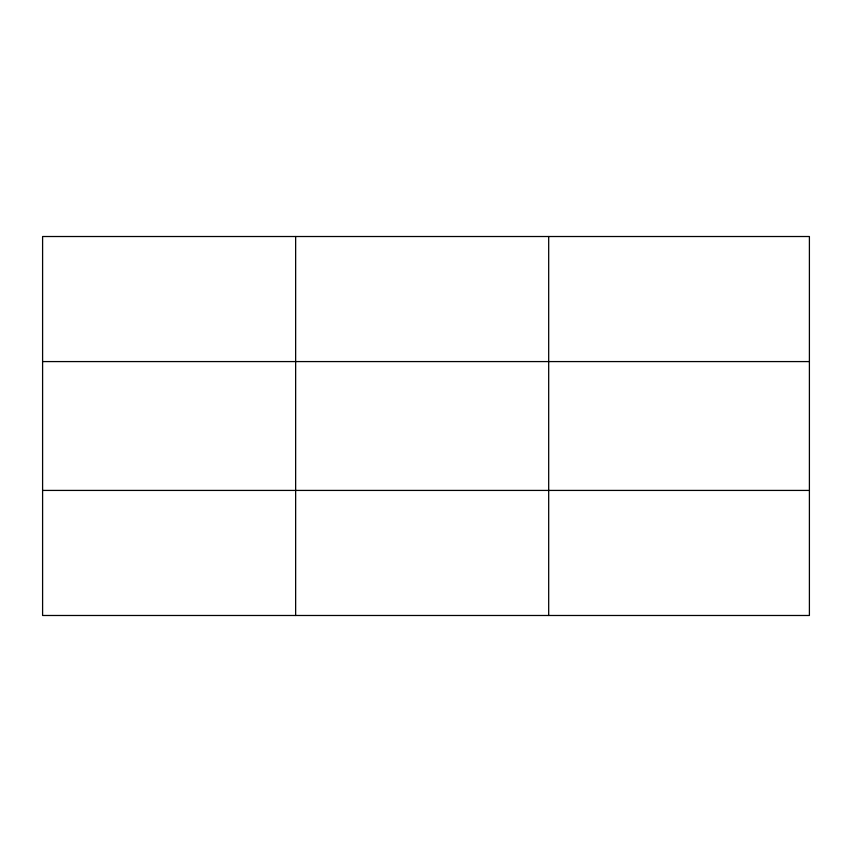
<?xml version="1.0" encoding="UTF-8"?>
<svg xmlns="http://www.w3.org/2000/svg" width="852" height="852" viewBox="0 0 852 852"><rect width="100%" height="100%" fill="white"/><g stroke="black" fill="none" stroke-linecap="round" stroke-linejoin="round"><path stroke-width="1.28" d="M295.644 615.485L295.644 236.515M548.688 615.485L548.688 236.515M809.4 490.422L809.4 615.485L42.6 615.485L42.6 236.515L809.4 236.515L809.4 490.422L42.6 490.422M42.6 361.578L809.4 361.578"/></g></svg>
